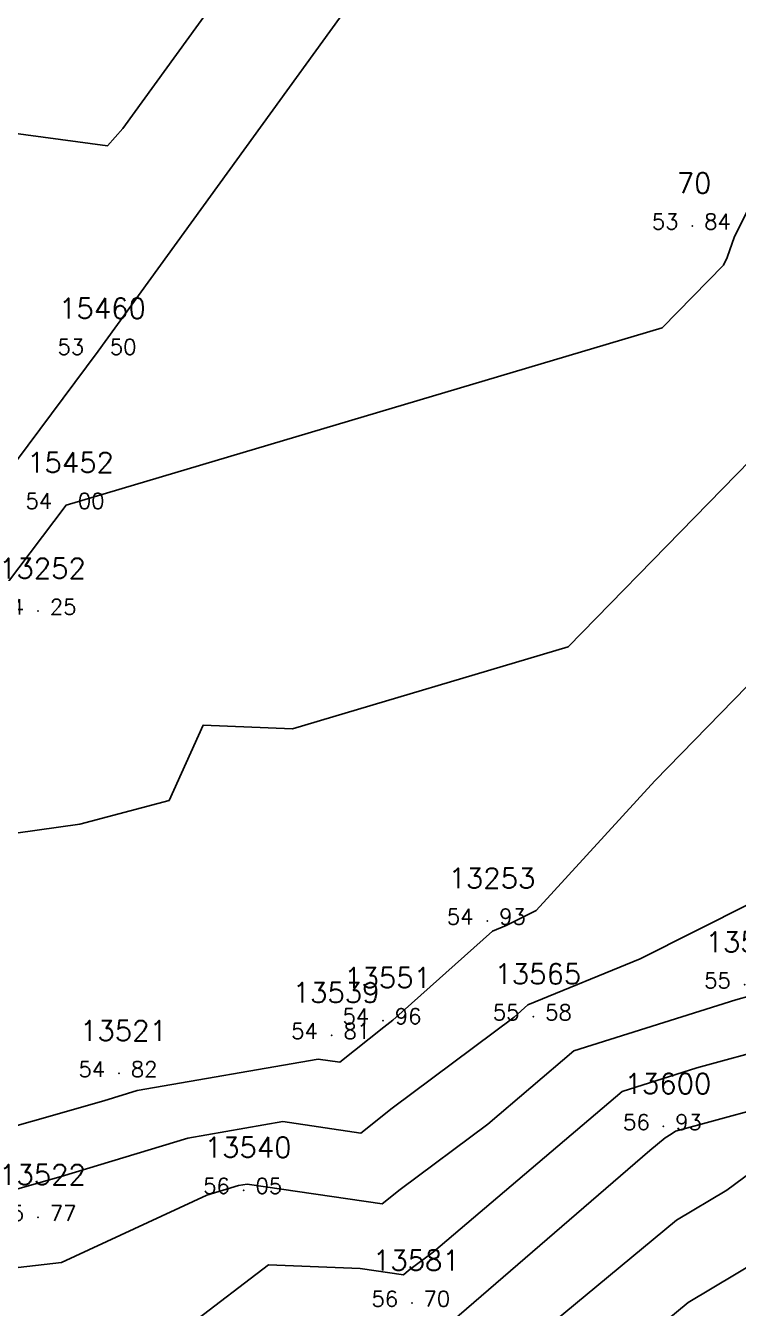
# Model space of a CAD drawing. Header units: millimetres. Extents: x 1412565 to 1412813, y 4931476 to 4931699.
# Drawn here: x 1412764.92 to 1412774.07, y 4931582.48 to 4931598.96 of the extents above; entities that cross this region are included whole.
import ezdxf
from ezdxf.enums import TextEntityAlignment as Align

# ---------------------------------------------------------------- set-up
doc = ezdxf.new("R2010")
doc.units = ezdxf.units.MM
for name, color, linetype in [('CIVIL', 50, 'Continuous'), ('CIVIL-DRAW', 80, 'Continuous'), ('CIVIL-NONAME', 130, 'Continuous'), ('CIVIL-TEXT', 240, 'Continuous'), ('CIVIL-Z', 50, 'Continuous'), ('Tcontours0', 7, 'Continuous'), ('Tcontours1', 7, 'Continuous'), ('Tcontours2', 7, 'Continuous')]:
    doc.layers.add(name, color=color, linetype=linetype)
doc.styles.add('CIVILCADMAIN', font='TXT.SHX')
doc.styles.get("Standard").update_dxf_attribs({"font": 'arial.ttf'})

# ---------------------------------------------------------------- blocks, each defined once
blk = doc.blocks.new('CIVIL-ZZ')
at = {"layer": 'CIVIL-DRAW'}
blk.add_point((0, 0), dxfattribs=at)
at = {"layer": 'CIVIL-NONAME'}
blk.add_attdef('NAME', text='', height=1.8, dxfattribs=at).set_placement((0, 2.1), align=Align.CENTER)
at = {"layer": 'CIVIL-TEXT', "flags": 8}
blk.add_attdef('TEXT', text='', height=2, dxfattribs=at).set_placement((0.2, -3.3), align=Align.CENTER)
at = {"layer": 'CIVIL-Z'}
blk.add_attdef('Z1', text='', height=1.6, dxfattribs=at).set_placement((-0.75, -0.225), align=Align.RIGHT)
blk.add_attdef('Z2', (0.75, -0.225), '', height=1.6, dxfattribs=at)

msp = doc.modelspace()

# ---------------------------------------------------------------- linework, layer by layer
at = {"layer": 'Tcontours0', "elevation": 55}
msp.add_lwpolyline([(1412764.089, 4931584.628), (1412765.923, 4931585.149), (1412766.354, 4931585.28), (1412768.677, 4931585.685), (1412768.954, 4931585.644), (1412769.519, 4931586.097), (1412769.635, 4931586.183), (1412770.914, 4931587.328), (1412771.091, 4931587.4), (1412771.474, 4931587.593), (1412772.998, 4931589.262), (1412776.38, 4931592.729), (1412776.72, 4931593.44), (1412777.42, 4931595.412), (1412777.547, 4931595.666), (1412778.349, 4931597.798), (1412778.726, 4931599.061)], dxfattribs=at)
at = {"layer": 'Tcontours1'}
for points, elevation in [([(1412749.044, 4931591.37), (1412749.277, 4931591.129), (1412750.642, 4931591.228), (1412752.122, 4931590.774), (1412751.887, 4931593.464), (1412753.545, 4931593.317), (1412755.342, 4931593.245), (1412754.515, 4931590.965), (1412756.777, 4931591.408), (1412758.232, 4931592.271), (1412759.214, 4931592.453), (1412760.319, 4931592.354), (1412760.777, 4931592.626), (1412762.276, 4931593.016), (1412763.39, 4931593.235), (1412763.864, 4931593.542), (1412764.332, 4931594.17), (1412763.957, 4931594.621), (1412763.111, 4931597.803), (1412765.97, 4931597.419), (1412766.169, 4931597.642), (1412769.333, 4931602.011)], 53), ([(1412749.05, 4931588.27), (1412750.033, 4931588.243), (1412750.12, 4931588.25), (1412750.256, 4931588.208), (1412752.828, 4931587.259), (1412753.498, 4931587.168), (1412753.773, 4931587.247), (1412756.008, 4931587.95), (1412757.771, 4931588.296), (1412758.687, 4931588.838), (1412762.351, 4931590.499), (1412762.67, 4931590.696), (1412763.839, 4931590.941), (1412764.675, 4931591.785), (1412765.44, 4931592.8), (1412773.094, 4931595.079), (1412773.88, 4931595.885), (1412773.927, 4931595.983), (1412774.023, 4931596.255), (1412774.563, 4931597.332), (1412774.906, 4931598.957), (1412775.361, 4931600.104)], 54), ([(1412764.712, 4931582.995), (1412765.38, 4931583.07), (1412767.249, 4931583.938), (1412767.655, 4931584.061), (1412767.766, 4931584.08), (1412769.499, 4931583.824), (1412769.731, 4931584.01), (1412770.855, 4931584.85), (1412771.96, 4931585.791), (1412774.04, 4931586.447), (1412774.221, 4931586.497)], 56), ([(1412770.205, 4931582.151), (1412772.935, 4931584.51), (1412773.131, 4931584.672), (1412773.21, 4931584.719), (1412773.262, 4931584.758), (1412774.869, 4931585.196)], 57), ([(1412771.782, 4931581.196), (1412773.428, 4931582.557), (1412774.637, 4931583.283)], 58)]:
    msp.add_lwpolyline(points, dxfattribs=dict(at, elevation=elevation))
at = {"layer": 'Tcontours2'}
for points, elevation in [([(1412749.05, 4931589.584), (1412750.381, 4931589.739), (1412752.722, 4931589.021), (1412752.35, 4931593.274), (1412753.487, 4931593.173), (1412754.719, 4931593.124), (1412753.245, 4931589.063), (1412757.274, 4931589.852), (1412759.867, 4931591.388), (1412759.956, 4931591.405), (1412760.056, 4931591.396), (1412760.098, 4931591.421), (1412760.542, 4931591.536), (1412763.564, 4931592.171), (1412763.864, 4931592.474), (1412764.139, 4931592.838), (1412764.652, 4931593.171), (1412765.85, 4931594.78), (1412771.068, 4931601.986)], 53.5), ([(1412764.797, 4931588.586), (1412765.616, 4931588.702), (1412766.763, 4931589.007), (1412767.201, 4931589.977), (1412768.349, 4931589.929), (1412771.888, 4931590.983), (1412775.13, 4931594.307), (1412775.323, 4931594.712), (1412775.722, 4931595.834), (1412777.12, 4931598.622), (1412777.295, 4931599.089)], 54.5), ([(1412764.733, 4931583.993), (1412765.376, 4931584.176), (1412767.005, 4931584.671), (1412768.221, 4931584.883), (1412769.226, 4931584.734), (1412769.625, 4931585.053), (1412771.191, 4931586.224), (1412771.367, 4931586.381), (1412772.809, 4931586.973), (1412774.946, 4931588.046)], 55.5), ([(1412767.042, 4931582.278), (1412768.039, 4931583.042), (1412769.215, 4931582.996), (1412769.771, 4931582.914), (1412769.837, 4931582.967), (1412770.159, 4931583.207), (1412772.578, 4931585.269), (1412773.54, 4931585.572), (1412774.545, 4931585.846)], 56.5), ([(1412771.682, 4931582.293), (1412773.279, 4931583.614), (1412773.924, 4931584.001), (1412774.352, 4931584.316)], 57.5)]:
    msp.add_lwpolyline(points, dxfattribs=dict(at, elevation=elevation))

# ---------------------------------------------------------------- block references
at = {"layer": 'CIVIL'}
ref = msp.add_blockref('CIVIL-ZZ', (1412773.48, 4931596.39, 53.84), dxfattribs=dict(at, xscale=0.2, yscale=0.2))
ref.add_attrib('Z2', '84', (1412773.63, 4931596.345), dxfattribs={"layer": 'CIVIL-Z', "height": 0.2, "style": 'CIVILCADMAIN'})
ref.add_attrib('Z1', '53', (1412772.96, 4931596.345), dxfattribs={"layer": 'CIVIL-Z', "height": 0.2, "style": 'CIVILCADMAIN'})
ref.add_attrib('NAME', '70', (1412773.28, 4931596.81), dxfattribs={"layer": 'CIVIL-NONAME', "height": 0.26, "style": 'CIVILCADMAIN'})
ref = msp.add_blockref('CIVIL-ZZ', (1412765.85, 4931594.78, 53.5), dxfattribs=dict(at, xscale=0.2, yscale=0.2))
ref.add_attrib('Z2', '50', (1412766, 4931594.735), dxfattribs={"layer": 'CIVIL-Z', "height": 0.2, "style": 'CIVILCADMAIN'})
ref.add_attrib('Z1', '53', (1412765.33, 4931594.735), dxfattribs={"layer": 'CIVIL-Z', "height": 0.2, "style": 'CIVILCADMAIN'})
ref.add_attrib('NAME', '15460', (1412765.35, 4931595.2), dxfattribs={"layer": 'CIVIL-NONAME', "height": 0.26, "style": 'CIVILCADMAIN'})
ref = msp.add_blockref('CIVIL-ZZ', (1412765.44, 4931592.8, 54), dxfattribs=dict(at, xscale=0.2, yscale=0.2))
ref.add_attrib('Z2', '00', (1412765.59, 4931592.755), dxfattribs={"layer": 'CIVIL-Z', "height": 0.2, "style": 'CIVILCADMAIN'})
ref.add_attrib('Z1', '54', (1412764.92, 4931592.755), dxfattribs={"layer": 'CIVIL-Z', "height": 0.2, "style": 'CIVILCADMAIN'})
ref.add_attrib('NAME', '15452', (1412764.94, 4931593.22), dxfattribs={"layer": 'CIVIL-NONAME', "height": 0.26, "style": 'CIVILCADMAIN'})
ref = msp.add_blockref('CIVIL-ZZ', (1412765.08, 4931591.44, 54.25), dxfattribs=dict(at, xscale=0.2, yscale=0.2))
ref.add_attrib('Z2', '25', (1412765.23, 4931591.395), dxfattribs={"layer": 'CIVIL-Z', "height": 0.2, "style": 'CIVILCADMAIN'})
ref.add_attrib('Z1', '54', (1412764.56, 4931591.395), dxfattribs={"layer": 'CIVIL-Z', "height": 0.2, "style": 'CIVILCADMAIN'})
ref.add_attrib('NAME', '13252', (1412764.58, 4931591.86), dxfattribs={"layer": 'CIVIL-NONAME', "height": 0.26, "style": 'CIVILCADMAIN'})
ref = msp.add_blockref('CIVIL-ZZ', (1412770.85, 4931587.46, 54.93), dxfattribs=dict(at, xscale=0.2, yscale=0.2))
ref.add_attrib('Z2', '93', (1412771, 4931587.415), dxfattribs={"layer": 'CIVIL-Z', "height": 0.2, "style": 'CIVILCADMAIN'})
ref.add_attrib('Z1', '54', (1412770.33, 4931587.415), dxfattribs={"layer": 'CIVIL-Z', "height": 0.2, "style": 'CIVILCADMAIN'})
ref.add_attrib('NAME', '13253', (1412770.35, 4931587.88), dxfattribs={"layer": 'CIVIL-NONAME', "height": 0.26, "style": 'CIVILCADMAIN'})
ref = msp.add_blockref('CIVIL-ZZ', (1412774.15, 4931586.64, 55.89), dxfattribs=dict(at, xscale=0.2, yscale=0.2))
ref.add_attrib('Z2', '89', (1412774.3, 4931586.595), dxfattribs={"layer": 'CIVIL-Z', "height": 0.2, "style": 'CIVILCADMAIN'})
ref.add_attrib('Z1', '55', (1412773.63, 4931586.595), dxfattribs={"layer": 'CIVIL-Z', "height": 0.2, "style": 'CIVILCADMAIN'})
ref.add_attrib('NAME', '13599', (1412773.65, 4931587.06), dxfattribs={"layer": 'CIVIL-NONAME', "height": 0.26, "style": 'CIVILCADMAIN'})
ref = msp.add_blockref('CIVIL-ZZ', (1412769.51, 4931586.18, 54.96), dxfattribs=dict(at, xscale=0.2, yscale=0.2))
ref.add_attrib('Z2', '96', (1412769.66, 4931586.135), dxfattribs={"layer": 'CIVIL-Z', "height": 0.2, "style": 'CIVILCADMAIN'})
ref.add_attrib('Z1', '54', (1412768.99, 4931586.135), dxfattribs={"layer": 'CIVIL-Z', "height": 0.2, "style": 'CIVILCADMAIN'})
ref.add_attrib('NAME', '13551', (1412769.01, 4931586.6), dxfattribs={"layer": 'CIVIL-NONAME', "height": 0.26, "style": 'CIVILCADMAIN'})
ref = msp.add_blockref('CIVIL-ZZ', (1412771.44, 4931586.23, 55.58), dxfattribs=dict(at, xscale=0.2, yscale=0.2))
ref.add_attrib('Z2', '58', (1412771.59, 4931586.185), dxfattribs={"layer": 'CIVIL-Z', "height": 0.2, "style": 'CIVILCADMAIN'})
ref.add_attrib('Z1', '55', (1412770.92, 4931586.185), dxfattribs={"layer": 'CIVIL-Z', "height": 0.2, "style": 'CIVILCADMAIN'})
ref.add_attrib('NAME', '13565', (1412770.94, 4931586.65), dxfattribs={"layer": 'CIVIL-NONAME', "height": 0.26, "style": 'CIVILCADMAIN'})
ref = msp.add_blockref('CIVIL-ZZ', (1412768.85, 4931585.99, 54.81), dxfattribs=dict(at, xscale=0.2, yscale=0.2))
ref.add_attrib('Z2', '81', (1412769, 4931585.945), dxfattribs={"layer": 'CIVIL-Z', "height": 0.2, "style": 'CIVILCADMAIN'})
ref.add_attrib('Z1', '54', (1412768.33, 4931585.945), dxfattribs={"layer": 'CIVIL-Z', "height": 0.2, "style": 'CIVILCADMAIN'})
ref.add_attrib('NAME', '13539', (1412768.35, 4931586.41), dxfattribs={"layer": 'CIVIL-NONAME', "height": 0.26, "style": 'CIVILCADMAIN'})
ref = msp.add_blockref('CIVIL-ZZ', (1412766.12, 4931585.5, 54.82), dxfattribs=dict(at, xscale=0.2, yscale=0.2))
ref.add_attrib('Z2', '82', (1412766.27, 4931585.455), dxfattribs={"layer": 'CIVIL-Z', "height": 0.2, "style": 'CIVILCADMAIN'})
ref.add_attrib('Z1', '54', (1412765.6, 4931585.455), dxfattribs={"layer": 'CIVIL-Z', "height": 0.2, "style": 'CIVILCADMAIN'})
ref.add_attrib('NAME', '13521', (1412765.62, 4931585.92), dxfattribs={"layer": 'CIVIL-NONAME', "height": 0.26, "style": 'CIVILCADMAIN'})
ref = msp.add_blockref('CIVIL-ZZ', (1412773.11, 4931584.82, 56.93), dxfattribs=dict(at, xscale=0.2, yscale=0.2))
ref.add_attrib('Z2', '93', (1412773.26, 4931584.775), dxfattribs={"layer": 'CIVIL-Z', "height": 0.2, "style": 'CIVILCADMAIN'})
ref.add_attrib('Z1', '56', (1412772.59, 4931584.775), dxfattribs={"layer": 'CIVIL-Z', "height": 0.2, "style": 'CIVILCADMAIN'})
ref.add_attrib('NAME', '13600', (1412772.61, 4931585.24), dxfattribs={"layer": 'CIVIL-NONAME', "height": 0.26, "style": 'CIVILCADMAIN'})
ref = msp.add_blockref('CIVIL-ZZ', (1412767.72, 4931584, 56.05), dxfattribs=dict(at, xscale=0.2, yscale=0.2))
ref.add_attrib('Z2', '05', (1412767.87, 4931583.955), dxfattribs={"layer": 'CIVIL-Z', "height": 0.2, "style": 'CIVILCADMAIN'})
ref.add_attrib('Z1', '56', (1412767.2, 4931583.955), dxfattribs={"layer": 'CIVIL-Z', "height": 0.2, "style": 'CIVILCADMAIN'})
ref.add_attrib('NAME', '13540', (1412767.22, 4931584.42), dxfattribs={"layer": 'CIVIL-NONAME', "height": 0.26, "style": 'CIVILCADMAIN'})
ref = msp.add_blockref('CIVIL-ZZ', (1412765.08, 4931583.65, 55.77), dxfattribs=dict(at, xscale=0.2, yscale=0.2))
ref.add_attrib('Z2', '77', (1412765.23, 4931583.605), dxfattribs={"layer": 'CIVIL-Z', "height": 0.2, "style": 'CIVILCADMAIN'})
ref.add_attrib('Z1', '55', (1412764.56, 4931583.605), dxfattribs={"layer": 'CIVIL-Z', "height": 0.2, "style": 'CIVILCADMAIN'})
ref.add_attrib('NAME', '13522', (1412764.58, 4931584.07), dxfattribs={"layer": 'CIVIL-NONAME', "height": 0.26, "style": 'CIVILCADMAIN'})
ref = msp.add_blockref('CIVIL-ZZ', (1412769.88, 4931582.55, 56.7), dxfattribs=dict(at, xscale=0.2, yscale=0.2))
ref.add_attrib('Z2', '70', (1412770.03, 4931582.505), dxfattribs={"layer": 'CIVIL-Z', "height": 0.2, "style": 'CIVILCADMAIN'})
ref.add_attrib('Z1', '56', (1412769.36, 4931582.505), dxfattribs={"layer": 'CIVIL-Z', "height": 0.2, "style": 'CIVILCADMAIN'})
ref.add_attrib('NAME', '13581', (1412769.38, 4931582.97), dxfattribs={"layer": 'CIVIL-NONAME', "height": 0.26, "style": 'CIVILCADMAIN'})

doc.saveas('drawing.dxf')
